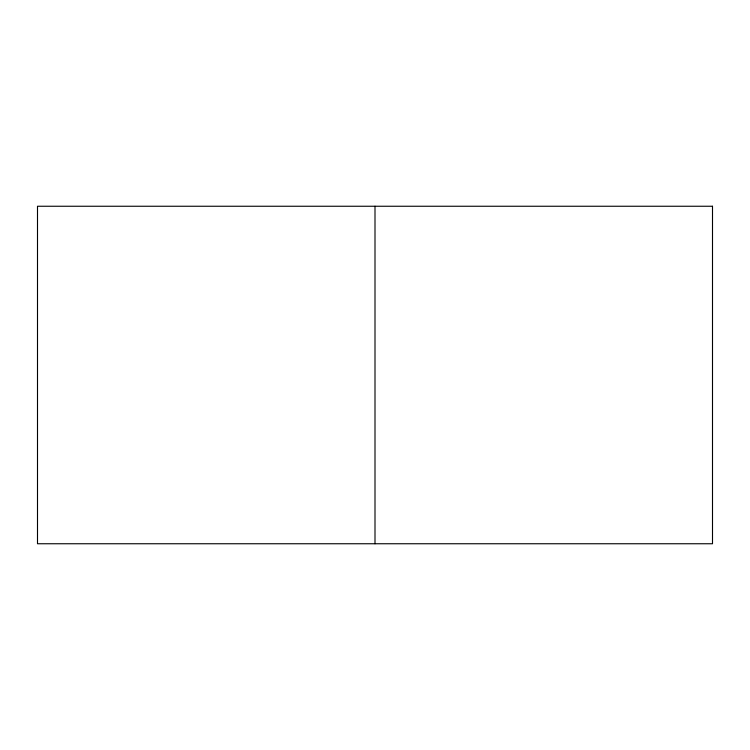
<?xml version="1.0" encoding="UTF-8"?>
<svg xmlns="http://www.w3.org/2000/svg" width="750" height="750" viewBox="0 0 750 750"><rect width="100%" height="100%" fill="white"/><g stroke="black" fill="none" stroke-linecap="round" stroke-linejoin="round"><path stroke-width="1.12" d="M375 206.25L375 543.75M712.5 206.25L37.5 206.25L37.5 543.75L712.5 543.75L712.5 206.25"/></g></svg>
